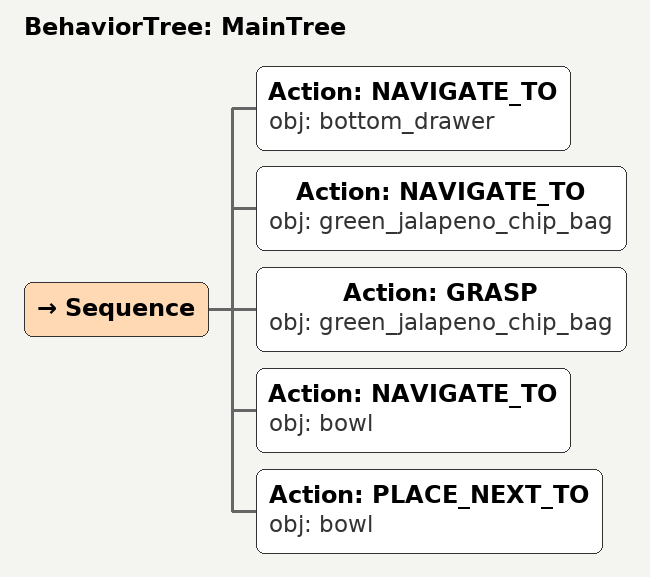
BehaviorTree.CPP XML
<root main_tree_to_execute="MainTree">
  <BehaviorTree ID="MainTree">
    <Sequence>
      <!-- Navigate to bottom_drawer -->
      <Action ID="NAVIGATE_TO" obj="bottom_drawer"/>
      <!-- Navigate to green_jalapeno_chip_bag -->
      <Action ID="NAVIGATE_TO" obj="green_jalapeno_chip_bag"/>
      <!-- Grasp green_jalapeno_chip_bag -->
      <Action ID="GRASP" obj="green_jalapeno_chip_bag"/>
      <!-- Navigate to bowl -->
      <Action ID="NAVIGATE_TO" obj="bowl"/>
      <!-- Place next to bowl -->
      <Action ID="PLACE_NEXT_TO" obj="bowl"/>
    </Sequence>
  </BehaviorTree>
</root>
